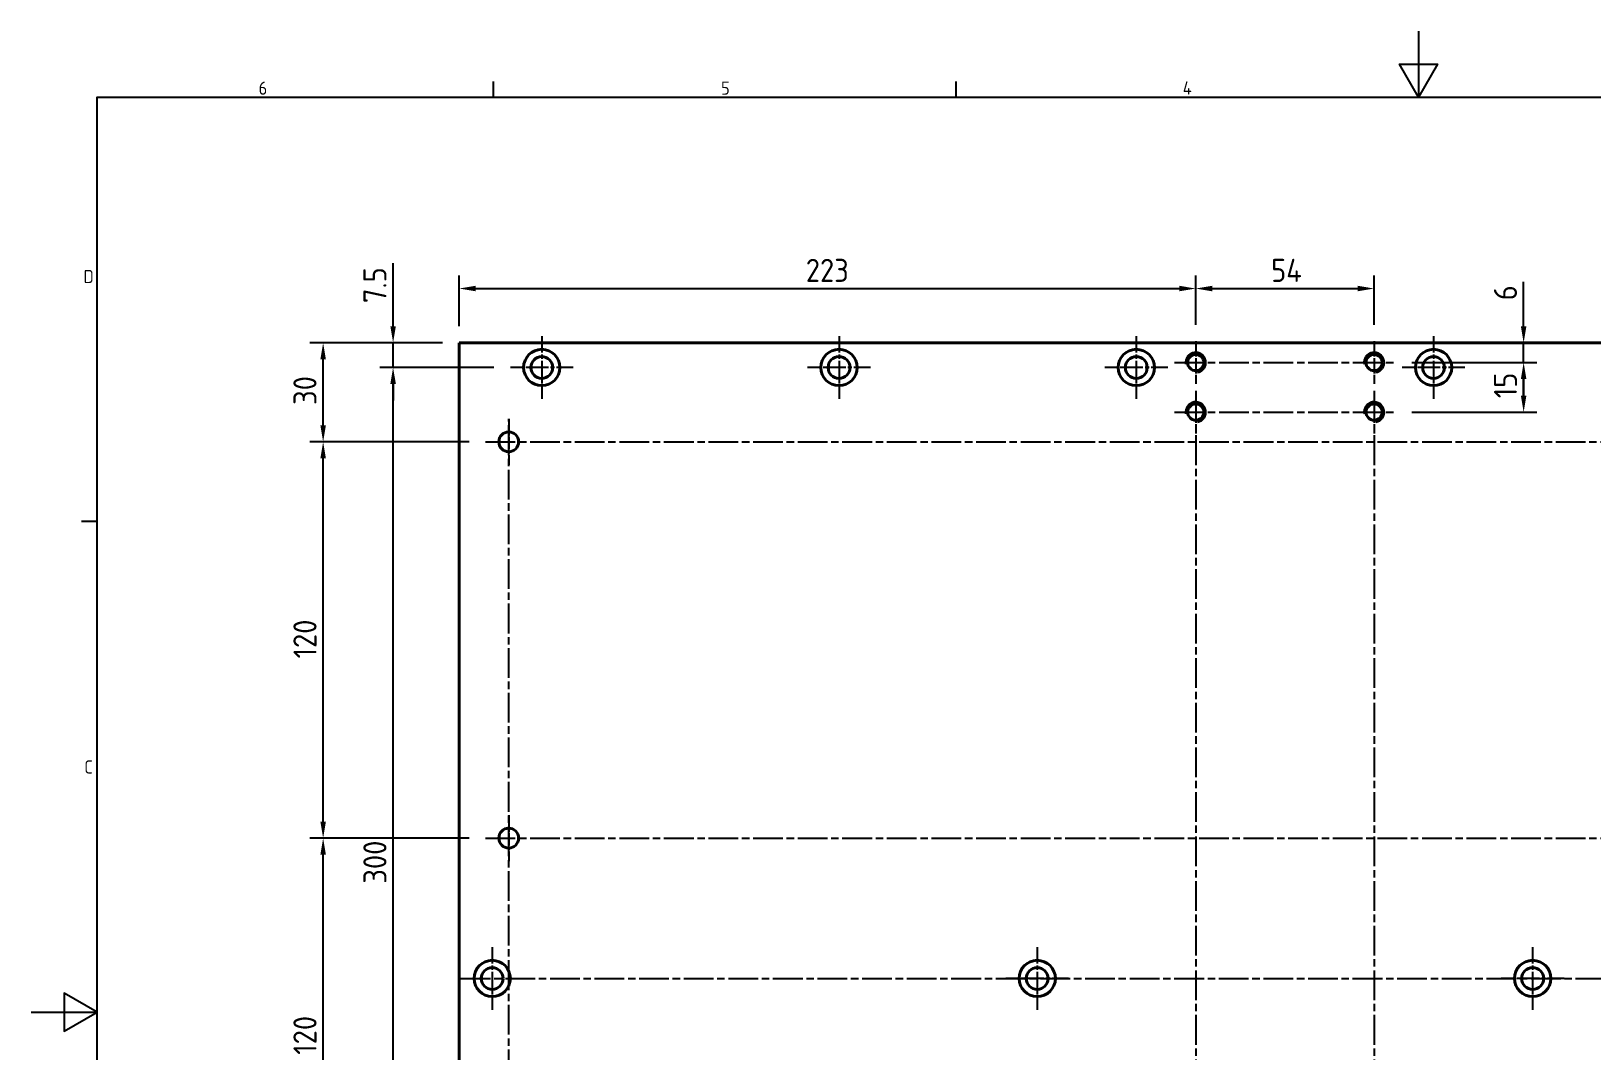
# Model space of a CAD drawing. Header units: millimetres. Extents: x 0 to 840, y 0 to 594.
# Drawn here: x 0 to 472.5, y 285.3 to 594 of the extents above; entities that cross this region are included whole.
import ezdxf

# ---------------------------------------------------------------- set-up
doc = ezdxf.new("R2010")
doc.units = ezdxf.units.MM
doc.header["$LTSCALE"] = 2
doc.linetypes.add('CHAIN', pattern=[0.3543, 0.2362, -0.0295, 0.0591, -0.0295])
doc.layers.get('0').update_dxf_attribs({"color": 3, "lineweight": 25})
for name, color, linetype, lineweight in [('가시적인 것(ISO)', 3, 'Continuous', 40), ('가시적인 좁은 것(ISO)', 3, 'Continuous', 35), ('경계(ISO)', 7, 'Continuous', 25), ('중심 표식(ISO)', 1, 'Continuous', 25), ('중심선(ISO)', 1, 'Continuous', 25), ('치수(ISO)', 2, 'Continuous', 25)]:
    doc.layers.add(name, color=color, linetype=linetype, lineweight=lineweight)
doc.styles.add('문자 텍스트_PSTEK_POSCO', font='isocp.shx')
doc.styles.add('치수 텍스트_PSTEK_POSCO', font='isocp.shx')
doc.dimstyles.new('치수_PSTEK_POSCO', dxfattribs={"dimscale": 2, "dimtxt": 3.5, "dimasz": 2.5, "dimexe": 2, "dimexo": 2.5, "dimgap": 1, "dimtad": 1, "dimrnd": 1e-08, "dimdsep": 46, "dimtxsty": '치수 텍스트_PSTEK_POSCO', "dimcen": 0.09, "dimdle": 10, "dimclrd": 7, "dimclre": 7, "dimclrt": 2, "dimadec": 1, "dimazin": 2, "dimtfac": 1, "dimtmove": 0, "dimatfit": 3, "dimfxl": 0, "dimtolj": 1, "dimlwd": -1, "dimlwe": -1, "dimarcsym": 0})

# ---------------------------------------------------------------- blocks, each defined once
blk = doc.blocks.new('경계 Default Border')
at = {"layer": '경계(ISO)'}
for p, q in [((70, 287), (70, 289.4)), ((140, 287), (140, 289.4)), ((10, 222.75), (7.6, 222.75))]:
    blk.add_line(p, q, dxfattribs=at)
at = {"layer": '경계(ISO)', "flags": 128}
for points in [[(210, 297), (210, 287), (207.11, 292), (212.89, 292), (210, 287)], [(10, 10), (10, 287), (410, 287), (410, 10), (10, 10)], [(0, 148.5), (10, 148.5), (5, 151.39), (5, 145.61), (10, 148.5)]]:
    blk.add_lwpolyline(points, dxfattribs=at)
at = {"layer": '경계(ISO)', "color": 2, "char_height": 2, "attachment_point": 7, "style": '문자 텍스트_PSTEK_POSCO'}
for s, insert in [('6', (34.43, 287.38)), ('5', (104.43, 287.38)), ('4', (174.32, 287.4)), ('D', (7.92, 258.86)), ('C', (8.03, 184.61))]:
    blk.add_mtext(s, dxfattribs=dict(at, insert=insert))
blk = doc.blocks.new('*D31')
at = {"layer": 'Defpoints', "color": 0, "transparency": 16777216}
for p in [(88.38, 349.68), (137.56, 349.68), (137.56, 229.68)]:
    blk.add_point(p, dxfattribs=at)
at = {"layer": '치수(ISO)', "color": 7, "transparency": 16777216}
for p, q in [((132.56, 349.68), (84.38, 349.68)), ((88.38, 234.68), (88.38, 344.68)), ((132.56, 229.68), (84.38, 229.68))]:
    blk.add_line(p, q, dxfattribs=at)
for points in [[(87.55, 344.68), (89.21, 344.68), (88.38, 349.68)], [(87.55, 234.68), (89.21, 234.68), (88.38, 229.68)]]:
    blk.add_solid(points, dxfattribs=at)
at = {"layer": '치수(ISO)', "color": 2, "transparency": 16777216, "insert": (82.88, 284.1), "char_height": 7, "attachment_point": 4, "rotation": 90, "style": '치수 텍스트_PSTEK_POSCO'}
blk.add_mtext('\\A1;120', dxfattribs=at)
blk = doc.blocks.new('*D32')
at = {"layer": 'Defpoints', "color": 0, "transparency": 16777216}
for p in [(88.38, 469.68), (137.56, 469.68), (137.56, 349.68)]:
    blk.add_point(p, dxfattribs=at)
at = {"layer": '치수(ISO)', "color": 7, "transparency": 16777216}
for p, q in [((132.56, 469.68), (84.38, 469.68)), ((88.38, 354.68), (88.38, 464.68)), ((132.56, 349.68), (84.38, 349.68))]:
    blk.add_line(p, q, dxfattribs=at)
for points in [[(87.55, 464.68), (89.21, 464.68), (88.38, 469.68)], [(87.55, 354.68), (89.21, 354.68), (88.38, 349.68)]]:
    blk.add_solid(points, dxfattribs=at)
at = {"layer": '치수(ISO)', "color": 2, "transparency": 16777216, "insert": (82.88, 404.1), "char_height": 7, "attachment_point": 4, "rotation": 90, "style": '치수 텍스트_PSTEK_POSCO'}
blk.add_mtext('\\A1;120', dxfattribs=at)
blk = doc.blocks.new('*D33')
at = {"layer": 'Defpoints', "color": 0, "transparency": 16777216}
for p in [(88.38, 499.68), (129.56, 499.68), (137.56, 469.68)]:
    blk.add_point(p, dxfattribs=at)
at = {"layer": '치수(ISO)', "color": 7, "transparency": 16777216}
for p, q in [((124.56, 499.68), (84.38, 499.68)), ((88.38, 474.68), (88.38, 494.68)), ((132.56, 469.68), (84.38, 469.68))]:
    blk.add_line(p, q, dxfattribs=at)
for points in [[(87.55, 494.68), (89.21, 494.68), (88.38, 499.68)], [(87.55, 474.68), (89.21, 474.68), (88.38, 469.68)]]:
    blk.add_solid(points, dxfattribs=at)
at = {"layer": '치수(ISO)', "color": 2, "transparency": 16777216, "insert": (82.88, 480.85), "char_height": 7, "attachment_point": 4, "rotation": 90, "style": '치수 텍스트_PSTEK_POSCO'}
blk.add_mtext('\\A1;30', dxfattribs=at)
blk = doc.blocks.new('*D37')
at = {"layer": 'Defpoints', "color": 0, "transparency": 16777216}
for p in [(109.56, 492.18), (145.06, 492.18), (145.06, 192.18)]:
    blk.add_point(p, dxfattribs=at)
at = {"layer": '치수(ISO)', "color": 7, "transparency": 16777216}
for p, q in [((140.06, 492.18), (105.56, 492.18)), ((109.56, 197.18), (109.56, 487.18)), ((140.06, 192.18), (105.56, 192.18))]:
    blk.add_line(p, q, dxfattribs=at)
for points in [[(108.73, 487.18), (110.4, 487.18), (109.56, 492.18)], [(108.73, 197.18), (110.4, 197.18), (109.56, 192.18)]]:
    blk.add_solid(points, dxfattribs=at)
at = {"layer": '치수(ISO)', "color": 2, "transparency": 16777216, "insert": (104.06, 335.88), "char_height": 7, "attachment_point": 4, "rotation": 90, "style": '치수 텍스트_PSTEK_POSCO'}
blk.add_mtext('\\A1;300', dxfattribs=at)
blk = doc.blocks.new('*D38')
at = {"layer": 'Defpoints', "color": 0, "transparency": 16777216}
for p in [(109.56, 499.68), (129.56, 499.68), (145.06, 492.18)]:
    blk.add_point(p, dxfattribs=at)
at = {"layer": '치수(ISO)', "color": 7, "transparency": 16777216}
for p, q in [((109.56, 504.68), (109.56, 523.77)), ((124.56, 499.68), (105.56, 499.68)), ((109.56, 492.18), (109.56, 499.68)), ((140.06, 492.18), (105.56, 492.18)), ((109.56, 487.18), (109.56, 482.18))]:
    blk.add_line(p, q, dxfattribs=at)
for points in [[(108.73, 504.68), (110.4, 504.68), (109.56, 499.68)], [(108.73, 487.18), (110.4, 487.18), (109.56, 492.18)]]:
    blk.add_solid(points, dxfattribs=at)
at = {"layer": '치수(ISO)', "color": 2, "transparency": 16777216, "insert": (104.06, 511.68), "char_height": 7, "attachment_point": 4, "rotation": 90, "style": '치수 텍스트_PSTEK_POSCO'}
blk.add_mtext('\\A1;7.5', dxfattribs=at)
blk = doc.blocks.new('*D39')
at = {"layer": 'Defpoints', "color": 0, "transparency": 16777216}
for p in [(352.56, 516.08), (129.56, 499.68), (352.56, 500.14)]:
    blk.add_point(p, dxfattribs=at)
at = {"layer": '치수(ISO)', "color": 7, "transparency": 16777216}
for p, q in [((129.56, 504.68), (129.56, 520.08)), ((352.56, 505.14), (352.56, 520.08)), ((134.56, 516.08), (347.56, 516.08))]:
    blk.add_line(p, q, dxfattribs=at)
for points in [[(134.56, 516.92), (134.56, 515.25), (129.56, 516.08)], [(347.56, 516.92), (347.56, 515.25), (352.56, 516.08)]]:
    blk.add_solid(points, dxfattribs=at)
at = {"layer": '치수(ISO)', "color": 2, "transparency": 16777216, "insert": (234.51, 521.58), "char_height": 7, "attachment_point": 4, "style": '치수 텍스트_PSTEK_POSCO'}
blk.add_mtext('\\A1;223', dxfattribs=at)
blk = doc.blocks.new('*D40')
at = {"layer": 'Defpoints', "color": 0, "transparency": 16777216}
for p in [(406.56, 516.08), (352.56, 500.14), (406.56, 500.14)]:
    blk.add_point(p, dxfattribs=at)
at = {"layer": '치수(ISO)', "color": 7, "transparency": 16777216}
for p, q in [((352.56, 505.14), (352.56, 520.08)), ((406.56, 505.14), (406.56, 520.08)), ((357.56, 516.08), (401.56, 516.08))]:
    blk.add_line(p, q, dxfattribs=at)
for points in [[(357.56, 516.92), (357.56, 515.25), (352.56, 516.08)], [(401.56, 516.92), (401.56, 515.25), (406.56, 516.08)]]:
    blk.add_solid(points, dxfattribs=at)
at = {"layer": '치수(ISO)', "color": 2, "transparency": 16777216, "insert": (375.38, 521.58), "char_height": 7, "attachment_point": 4, "style": '치수 텍스트_PSTEK_POSCO'}
blk.add_mtext('\\A1;54', dxfattribs=at)
blk = doc.blocks.new('*D41')
at = {"layer": 'Defpoints', "color": 0, "transparency": 16777216}
for p in [(451.83, 499.68), (460.27, 499.68), (413.02, 493.68)]:
    blk.add_point(p, dxfattribs=at)
at = {"layer": '치수(ISO)', "color": 7, "transparency": 16777216}
for p, q in [((451.83, 504.68), (451.83, 518.11)), ((451.83, 493.68), (451.83, 499.68)), ((418.02, 493.68), (455.83, 493.68)), ((451.83, 488.68), (451.83, 483.68))]:
    blk.add_line(p, q, dxfattribs=at)
for points in [[(451, 504.68), (452.67, 504.68), (451.83, 499.68)], [(451, 488.68), (452.67, 488.68), (451.83, 493.68)]]:
    blk.add_solid(points, dxfattribs=at)
at = {"layer": '치수(ISO)', "color": 2, "transparency": 16777216, "insert": (446.33, 512.54), "char_height": 7, "attachment_point": 4, "rotation": 90, "style": '치수 텍스트_PSTEK_POSCO'}
blk.add_mtext('\\A1;6', dxfattribs=at)
blk = doc.blocks.new('*D42')
at = {"layer": 'Defpoints', "color": 0, "transparency": 16777216}
for p in [(413.02, 493.68), (451.83, 493.68), (413.02, 478.68)]:
    blk.add_point(p, dxfattribs=at)
at = {"layer": '치수(ISO)', "color": 7, "transparency": 16777216}
for p, q in [((418.02, 493.68), (455.83, 493.68)), ((451.83, 483.68), (451.83, 488.68)), ((418.02, 478.68), (455.83, 478.68))]:
    blk.add_line(p, q, dxfattribs=at)
for points in [[(451, 488.68), (452.67, 488.68), (451.83, 493.68)], [(451, 483.68), (452.67, 483.68), (451.83, 478.68)]]:
    blk.add_solid(points, dxfattribs=at)
at = {"layer": '치수(ISO)', "color": 2, "transparency": 16777216, "insert": (446.33, 482.88), "char_height": 7, "attachment_point": 4, "rotation": 90, "style": '치수 텍스트_PSTEK_POSCO'}
blk.add_mtext('\\A1;15', dxfattribs=at)

msp = doc.modelspace()

# ---------------------------------------------------------------- linework, layer by layer
at = {"layer": '가시적인 것(ISO)'}
for p, q in [((129.563, 499.679), (129.563, 184.679)), ((629.563, 499.679), (129.563, 499.679))]:
    msp.add_line(p, q, dxfattribs=at)
for centre, radius in [((154.563, 492.179), 5.5), ((244.563, 492.179), 5.5), ((334.563, 492.179), 5.5), ((352.563, 493.679), 2.458), ((406.563, 493.679), 2.458), ((424.563, 492.179), 5.5), ((154.563, 492.179), 3.3), ((244.563, 492.179), 3.3), ((334.563, 492.179), 3.3), ((424.563, 492.179), 3.3), ((352.563, 478.679), 2.458), ((406.563, 478.679), 2.458), ((144.563, 469.679), 3), ((144.563, 349.679), 3), ((139.563, 307.179), 5.5), ((304.563, 307.179), 5.5), ((454.563, 307.179), 5.5), ((139.563, 307.179), 3.3), ((304.563, 307.179), 3.3), ((454.563, 307.179), 3.3)]:
    msp.add_circle(centre, radius, dxfattribs=at)
at = {"layer": '가시적인 좁은 것(ISO)'}
for centre in [(352.563, 493.679), (406.563, 493.679), (352.563, 478.679), (406.563, 478.679)]:
    msp.add_arc(centre, 3, 280, 190, dxfattribs=at)
at = {"layer": '중심 표식(ISO)', "linetype": 'CHAIN', "ltscale": 10.556371}
for p, q in [((154.563, 501.679), (154.563, 482.679)), ((244.563, 501.679), (244.563, 482.679)), ((334.563, 501.679), (334.563, 482.679)), ((424.563, 501.679), (424.563, 482.679)), ((164.063, 492.179), (145.063, 492.179)), ((254.063, 492.179), (235.063, 492.179)), ((344.063, 492.179), (325.063, 492.179)), ((434.063, 492.179), (415.063, 492.179)), ((139.563, 316.679), (139.563, 297.679)), ((304.563, 316.679), (304.563, 297.679)), ((454.563, 316.679), (454.563, 297.679)), ((314.063, 307.179), (295.063, 307.179)), ((464.063, 307.179), (445.063, 307.179))]:
    msp.add_line(p, q, dxfattribs=at)
at = {"layer": '중심 표식(ISO)', "linetype": 'CHAIN', "ltscale": 7.176633}
for p, q in [((352.563, 500.138), (352.563, 487.221)), ((406.563, 500.138), (406.563, 487.221)), ((352.563, 485.138), (352.563, 472.221)), ((406.563, 485.138), (406.563, 472.221))]:
    msp.add_line(p, q, dxfattribs=at)
at = {"layer": '중심 표식(ISO)', "linetype": 'CHAIN', "ltscale": 7.778352}
for p, q in [((144.563, 476.679), (144.563, 462.679)), ((144.563, 356.679), (144.563, 342.679))]:
    msp.add_line(p, q, dxfattribs=at)
at = {"layer": '중심선(ISO)', "linetype": 'CHAIN', "ltscale": 19.051651}
for p, q in [((346.105, 493.679), (413.022, 493.679)), ((352.563, 485.138), (352.563, 192.721)), ((406.563, 485.138), (406.563, 192.721)), ((346.105, 478.679), (413.022, 478.679)), ((144.563, 222.679), (144.563, 476.679)), ((137.563, 469.679), (621.563, 469.679)), ((137.563, 349.679), (621.563, 349.679)), ((130.063, 307.179), (629.063, 307.179))]:
    msp.add_line(p, q, dxfattribs=at)

# ---------------------------------------------------------------- block references
at = {"xscale": 2, "yscale": 2, "zscale": 2}
msp.add_blockref('경계 Default Border', (0, 0), dxfattribs=at)

# ---------------------------------------------------------------- dimensions: what is measured, and where the dimension line sits
at = {"layer": '치수(ISO)', "color": 7}
for base, p1, p2, angle, override, picture, middle in [((109.563, 499.679), (145.063, 492.179), (129.563, 499.679), 90, {"dimdec": 2, "dimtp": 0, "dimtm": 0, "dimtdec": 2, "dimtofl": 1, "dimatfit": 1}, '*D38', (109.563, 516.724)), ((352.563, 516.084), (129.563, 499.679), (352.563, 500.138), 180, {"dimdec": 2, "dimtp": 0, "dimtm": 0, "dimtdec": 2, "dimtofl": 0, "dimatfit": 1}, '*D39', (241.043, 516.084)), ((406.563, 516.084), (352.563, 500.138), (406.563, 500.138), 180, {"dimdec": 2, "dimtp": 0, "dimtm": 0, "dimtdec": 2, "dimtofl": 0, "dimatfit": 1}, '*D40', (379.583, 516.084)), ((451.833, 499.679), (413.022, 493.679), (460.268, 499.679), 90, {"dimdec": 2, "dimse2": 1, "dimtp": 0, "dimtm": 0, "dimtdec": 2, "dimtofl": 1, "dimatfit": 1}, '*D41', (451.833, 514.324)), ((88.38, 499.679), (137.563, 469.679), (129.563, 499.679), 90, {"dimdec": 2, "dimtp": 0, "dimtm": 0, "dimtdec": 2, "dimtofl": 0, "dimatfit": 1}, '*D33', (88.38, 484.699)), ((109.563, 492.179), (145.063, 192.179), (145.063, 492.179), 90, {"dimdec": 2, "dimtp": 0, "dimtm": 0, "dimtdec": 2, "dimtofl": 0, "dimatfit": 1}, '*D37', (109.563, 342.179)), ((451.833, 493.679), (413.022, 478.679), (413.022, 493.679), 90, {"dimdec": 2, "dimtp": 0, "dimtm": 0, "dimtdec": 2, "dimtofl": 0, "dimatfit": 1}, '*D42', (451.833, 486.179)), ((88.38, 469.679), (137.563, 349.679), (137.563, 469.679), 90, {"dimdec": 2, "dimtp": 0, "dimtm": 0, "dimtdec": 2, "dimtofl": 0, "dimatfit": 1}, '*D32', (88.38, 409.699)), ((88.38, 349.679), (137.563, 229.679), (137.563, 349.679), 90, {"dimdec": 2, "dimtp": 0, "dimtm": 0, "dimtdec": 2, "dimtofl": 0, "dimatfit": 1}, '*D31', (88.38, 289.699))]:
    dim = msp.add_linear_dim(base=base, p1=p1, p2=p2, angle=angle, dimstyle='치수_PSTEK_POSCO', override=override, dxfattribs=at)
    dim.commit()
    dim.dimension.update_dxf_attribs({"geometry": picture, "text_midpoint": middle, "dimtype": 160})

doc.saveas('drawing.dxf')
